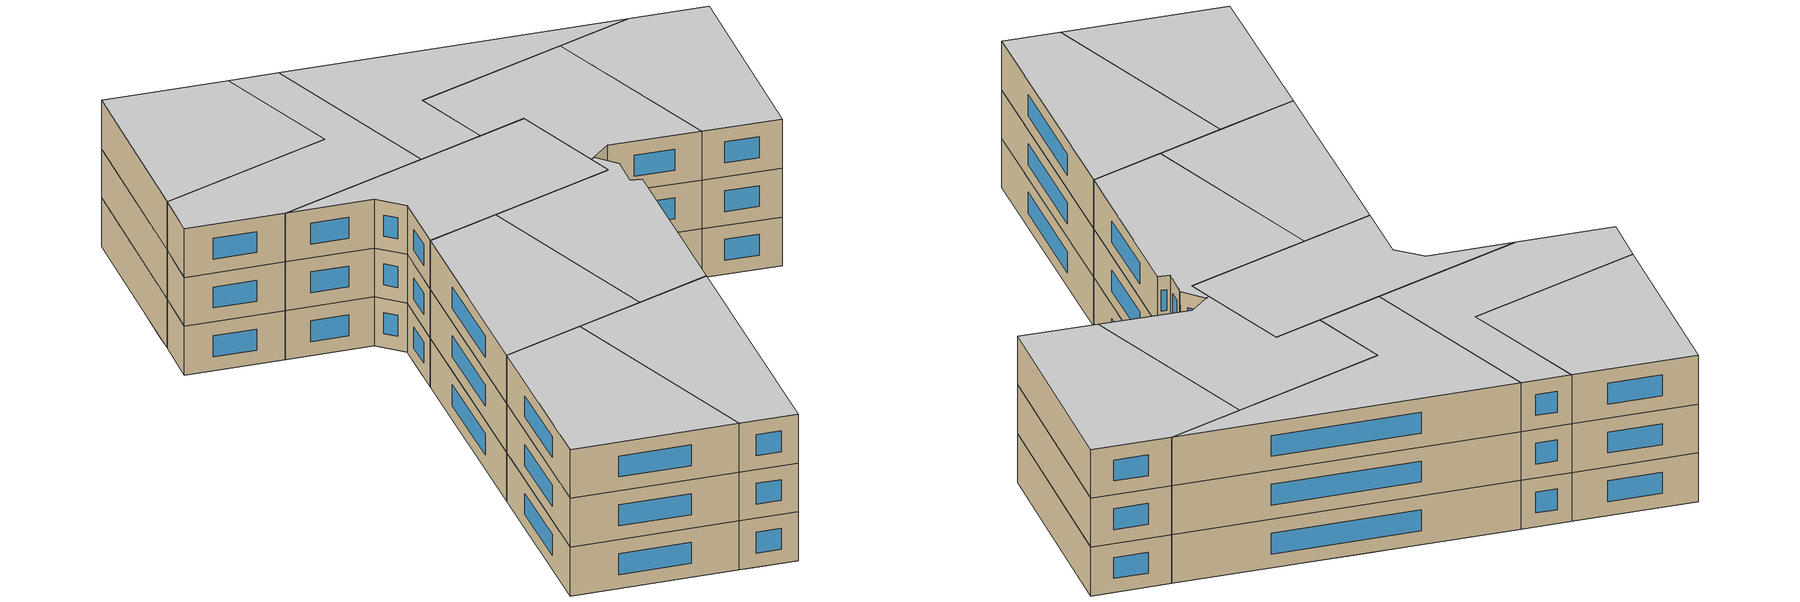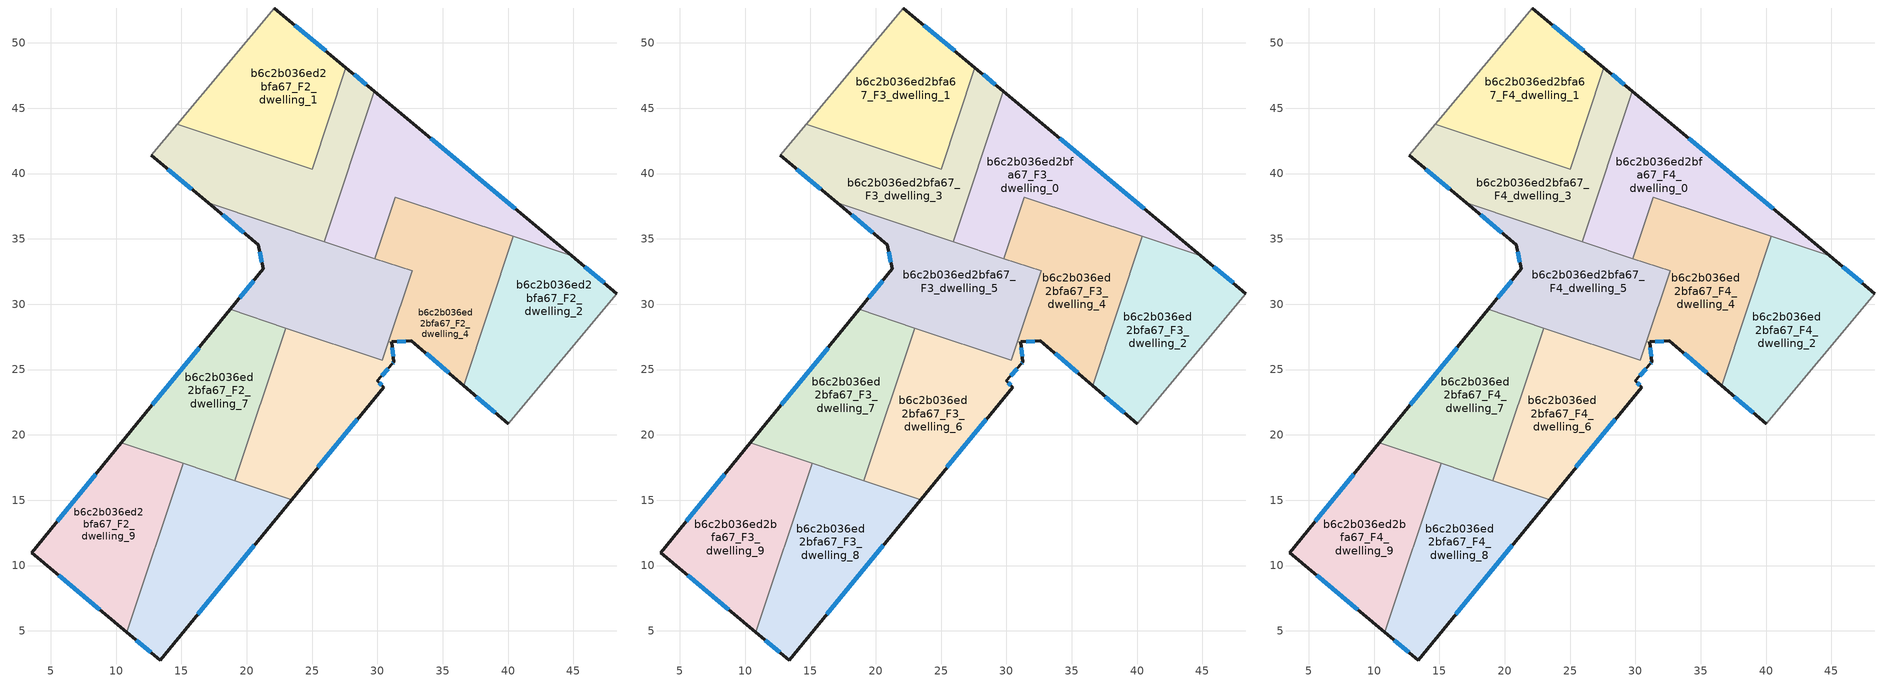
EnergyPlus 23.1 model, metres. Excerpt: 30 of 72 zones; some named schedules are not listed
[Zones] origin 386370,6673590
b6c2b036ed2bfa67_F2_dwelling_0
 floor to b6c2b036ed2bfa67_F1_dwelling_1 (EU_floor_Construction): 33.84,42.9 27.28,35.04 26.3,35.86 29.21,44.59 30.27,45.87 z6
 floor adiabatic (EU_floor_Construction): 36.56,40.63 33.85,37.38 31.38,38.2 29.81,33.49 26.82,34.49 33.84,42.9 z6
 floor to b6c2b036ed2bfa67_F1_dwelling_0 (EU_floor_Construction): 30.27,45.87 29.21,44.59 29.77,46.29 z6
 floor to b6c2b036ed2bfa67_F1_dwelling_2 (EU_floor_Construction): 27.28,35.04 26.82,34.49 25.94,34.79 26.3,35.86 z6
 floor to b6c2b036ed2bfa67_F1_dwelling_6 (EU_floor_Construction): 39.29,38.35 37.47,36.17 33.85,37.38 36.56,40.63 z6
 floor to b6c2b036ed2bfa67_F1_dwelling_8 (EU_floor_Construction): 44.86,33.71 37.47,36.17 39.29,38.35 z6
 wall outside (EU_wall_Construction): 44.86,33.71 29.77,46.29 z6:9
 wall to b6c2b036ed2bfa67_F2_dwelling_4 (EU_wall_Construction): 29.81,33.49 31.38,38.2 40.41,35.19 z6:9
 wall to b6c2b036ed2bfa67_F2_dwelling_3 (EU_wall_Construction): 29.77,46.29 25.94,34.79 z6:9
 wall to b6c2b036ed2bfa67_F2_dwelling_5 (EU_wall_Construction): 25.94,34.79 29.81,33.49 z6:9
 wall to b6c2b036ed2bfa67_F2_dwelling_2 (EU_wall_Construction): 40.41,35.19 44.86,33.71 z6:9
 window (EU_Window_Construction): 40.55,37.3 34.08,42.7 z6.86:8.14
b6c2b036ed2bfa67_F2_dwelling_1
 floor to b6c2b036ed2bfa67_F1_dwelling_0 (EU_floor_Construction): 27.59,48.11 25.1,40.61 17.42,47.02 22.13,52.67 z6
 floor to b6c2b036ed2bfa67_F1_dwelling_1 (EU_floor_Construction): 25.1,40.61 25,40.33 18.25,42.58 15.57,44.81 17.42,47.02 z6
 floor to b6c2b036ed2bfa67_F1_dwelling_2 (EU_floor_Construction): 18.25,42.58 14.7,43.76 15.57,44.81 z6
 wall outside (EU_wall_Construction): 27.59,48.11 22.13,52.67 z6:9
 wall to b6c2b036ed2bfa67_F2_dwelling_3 (EU_wall_Construction): 14.7,43.76 25,40.33 27.59,48.11 z6:9
 wall adiabatic (EU_wall_Construction): 22.13,52.67 14.7,43.76 z6:9
 window (EU_Window_Construction): 26.03,49.41 23.69,51.36 z6.86:8.14
b6c2b036ed2bfa67_F2_dwelling_2
 floor to b6c2b036ed2bfa67_F1_dwelling_8 (EU_floor_Construction): 44.86,33.71 48.34,30.81 44.09,25.72 38.74,30.19 40.41,35.19 z6
 floor to b6c2b036ed2bfa67_F1_dwelling_10 (EU_floor_Construction): 44.09,25.72 40.01,20.84 36.6,23.77 38.74,30.19 z6
 wall outside (EU_wall_Construction): 36.6,23.77 40.01,20.84 / 48.34,30.81 44.86,33.71 z6:9
 wall to b6c2b036ed2bfa67_F2_dwelling_4 (EU_wall_Construction): 40.41,35.19 36.6,23.77 z6:9
 wall adiabatic (EU_wall_Construction): 40.01,20.84 48.34,30.81 z6:9
 window (EU_Window_Construction): 37.58,22.93 39.04,21.68 / 47.35,31.63 45.85,32.88 z6.86:8.14
b6c2b036ed2bfa67_F2_dwelling_3
 floor to b6c2b036ed2bfa67_F1_dwelling_2 (EU_floor_Construction): 26.3,35.86 25.94,34.79 17.06,37.75 12.71,41.38 14.7,43.76 18.25,42.58 z6
 floor to b6c2b036ed2bfa67_F1_dwelling_0 (EU_floor_Construction): 29.77,46.29 29.21,44.59 25.56,40.23 25.1,40.61 27.59,48.11 z6
 floor to b6c2b036ed2bfa67_F1_dwelling_1 (EU_floor_Construction): 29.21,44.59 26.3,35.86 18.25,42.58 25,40.33 25.1,40.61 25.56,40.23 z6
 wall outside (EU_wall_Construction): 29.77,46.29 27.59,48.11 / 12.71,41.38 17.05,37.75 z6:9
 wall adiabatic (EU_wall_Construction): 14.7,43.76 12.71,41.38 z6:9
 wall to b6c2b036ed2bfa67_F2_dwelling_5 (EU_wall_Construction): 17.05,37.75 25.94,34.79 z6:9
 window (EU_Window_Construction): 29.15,46.81 28.22,47.59 / 13.95,40.34 15.81,38.79 z6.86:8.14
b6c2b036ed2bfa67_F2_dwelling_4
 floor to b6c2b036ed2bfa67_F1_dwelling_10 (EU_floor_Construction): 38.74,30.19 36.6,23.77 32.61,27.21 31.09,27.11 31.02,27.1 30.83,27.09 31.46,28.96 35.05,33.27 z6
 floor to b6c2b036ed2bfa67_F1_dwelling_6 (EU_floor_Construction): 37.47,36.17 31.46,28.96 32.65,32.55 30.44,33.29 33.85,37.38 z6
 floor to b6c2b036ed2bfa67_F1_dwelling_8 (EU_floor_Construction): 40.41,35.19 38.74,30.19 35.05,33.27 37.47,36.17 z6
 floor adiabatic (EU_floor_Construction): 33.85,37.38 30.44,33.29 29.81,33.49 31.38,38.2 z6
 wall outside (EU_wall_Construction): 31.1,27.11 32.61,27.21 36.6,23.77 z6:9
 wall to b6c2b036ed2bfa67_F2_dwelling_6 (EU_wall_Construction): 30.83,27.09 31.09,27.11 z6:9
 wall to b6c2b036ed2bfa67_F2_dwelling_5 (EU_wall_Construction): 29.81,33.49 32.65,32.55 30.83,27.09 z6:9
 window (EU_Window_Construction): 33.75,26.23 35.46,24.75 / 31.53,27.14 32.18,27.18 z6.86:8.14
b6c2b036ed2bfa67_F2_dwelling_5
 floor to b6c2b036ed2bfa67_F1_dwelling_4 (EU_floor_Construction): 30.44,33.28 25.48,27.35 21.86,28.55 26.82,34.49 z6
 floor to b6c2b036ed2bfa67_F1_dwelling_2 (EU_floor_Construction): 26.82,34.49 22.58,29.41 20.2,31.4 21.26,32.69 20.89,34.54 20.85,34.58 17.06,37.75 z6
 floor to b6c2b036ed2bfa67_F1_dwelling_3 (EU_floor_Construction): 22.58,29.41 21.86,28.55 18.73,29.6 20.2,31.4 z6
 floor to b6c2b036ed2bfa67_F1_dwelling_6 (EU_floor_Construction): 32.65,32.55 31.45,28.96 29.84,27.02 30.83,27.09 30.37,25.72 25.48,27.35 30.44,33.28 z6
 floor to b6c2b036ed2bfa67_F1_dwelling_10 (EU_floor_Construction): 31.45,28.96 30.83,27.09 29.84,27.02 z6
 wall outside (EU_wall_Construction): 17.05,37.75 20.89,34.54 21.26,32.69 18.73,29.6 z6:9
 wall to b6c2b036ed2bfa67_F2_dwelling_6 (EU_wall_Construction): 22.99,28.18 30.37,25.72 30.83,27.09 z6:9
 wall to b6c2b036ed2bfa67_F2_dwelling_7 (EU_wall_Construction): 18.73,29.6 22.99,28.18 z6:9
 window (EU_Window_Construction): 20.99,34.02 21.15,33.22 / 18.15,36.83 19.79,35.46 / 20.53,31.81 19.45,30.48 z6.86:8.14
b6c2b036ed2bfa67_F2_dwelling_6
 floor to b6c2b036ed2bfa67_F1_dwelling_6 (EU_floor_Construction): 31.09,27.1 31.25,25.56 30.01,24.13 30.49,23.65 29.13,21.99 24.34,25.98 25.48,27.35 30.37,25.72 30.83,27.09 z6
 floor to b6c2b036ed2bfa67_F1_dwelling_3 (EU_floor_Construction): 22.49,23.76 20.87,21.82 21.73,24.4 z6
 floor to b6c2b036ed2bfa67_F1_dwelling_7 (EU_floor_Construction): 22.49,23.76 21.73,24.4 25.22,21.49 20.63,15.99 19.1,16.5 20.87,21.82 z6
 floor to b6c2b036ed2bfa67_F1_dwelling_9 (EU_floor_Construction): 29.13,21.99 23.44,15.05 20.63,15.99 25.22,21.49 22.49,23.76 24.34,25.98 z6
 floor adiabatic (EU_floor_Construction): 25.48,27.35 22.49,23.76 25.22,21.49 21.73,24.4 22.99,28.18 z6
 wall outside (EU_wall_Construction): 23.44,15.05 30.49,23.65 30.01,24.13 31.15,25.45 31.25,25.56 31.09,27.11 z6:9
 wall to b6c2b036ed2bfa67_F2_dwelling_7 (EU_wall_Construction): 22.99,28.18 19.1,16.5 z6:9
 wall to b6c2b036ed2bfa67_F2_dwelling_8 (EU_wall_Construction): 19.1,16.5 23.44,15.05 z6:9
 window (EU_Window_Construction): 31.2,26 31.14,26.67 / 31.18,25.49 31.22,25.53 / 30.34,24.51 30.83,25.08 / 30.35,23.78 30.15,23.99 / 25.46,17.51 28.47,21.19 z6.86:8.14
b6c2b036ed2bfa67_F2_dwelling_7
 floor to b6c2b036ed2bfa67_F1_dwelling_3 (EU_floor_Construction): 21.86,28.55 19.77,26.04 21.73,24.4 20.87,21.82 17.01,17.2 13.67,18.31 11.2,20.37 18.73,29.6 z6
 floor to b6c2b036ed2bfa67_F1_dwelling_5 (EU_floor_Construction): 13.67,18.31 10.4,19.4 11.2,20.37 z6
 floor to b6c2b036ed2bfa67_F1_dwelling_7 (EU_floor_Construction): 20.87,21.82 19.1,16.5 17.01,17.2 z6
 floor to b6c2b036ed2bfa67_F1_dwelling_4 (EU_floor_Construction): 22.99,28.18 21.73,24.4 19.77,26.04 21.86,28.55 z6
 wall outside (EU_wall_Construction): 18.73,29.6 10.4,19.4 z6:9
 wall to b6c2b036ed2bfa67_F2_dwelling_9 (EU_wall_Construction): 10.4,19.4 15.15,17.82 z6:9
 wall to b6c2b036ed2bfa67_F2_dwelling_8 (EU_wall_Construction): 15.15,17.82 19.1,16.5 z6:9
 window (EU_Window_Construction): 16.35,26.68 12.78,22.31 z6.86:8.14
b6c2b036ed2bfa67_F2_dwelling_8
 floor to b6c2b036ed2bfa67_F1_dwelling_7 (EU_floor_Construction): 20.63,15.99 11.15,4.62 10.84,4.88 13.56,13.06 17.01,17.2 z6
 floor to b6c2b036ed2bfa67_F1_dwelling_9 (EU_floor_Construction): 23.44,15.05 13.37,2.77 11.15,4.62 20.63,15.99 z6
 floor to b6c2b036ed2bfa67_F1_dwelling_3 (EU_floor_Construction): 17.01,17.2 16.19,16.21 14.96,17.24 15.15,17.82 z6
 floor to b6c2b036ed2bfa67_F1_dwelling_5 (EU_floor_Construction): 16.19,16.21 13.56,13.06 14.96,17.24 z6
 wall outside (EU_wall_Construction): 10.84,4.88 13.37,2.77 23.44,15.05 z6:9
 wall to b6c2b036ed2bfa67_F2_dwelling_9 (EU_wall_Construction): 15.15,17.82 10.84,4.88 z6:9
 window (EU_Window_Construction): 11.56,4.28 12.65,3.37 / 16.25,6.28 20.56,11.54 z6.86:8.14
b6c2b036ed2bfa67_F2_dwelling_9
 floor to b6c2b036ed2bfa67_F1_dwelling_5 (EU_floor_Construction): 13.67,18.31 14.96,17.24 13.56,13.06 8.42,6.9 3.53,10.98 10.4,19.4 z6
 floor to b6c2b036ed2bfa67_F1_dwelling_7 (EU_floor_Construction): 13.56,13.06 10.84,4.88 8.42,6.9 z6
 floor to b6c2b036ed2bfa67_F1_dwelling_3 (EU_floor_Construction): 15.15,17.82 14.96,17.24 13.67,18.31 z6
 wall outside (EU_wall_Construction): 10.4,19.4 3.53,10.98 10.84,4.88 z6:9
 window (EU_Window_Construction): 5.62,9.24 8.75,6.63 / 8.44,16.99 5.49,13.39 z6.86:8.14
b6c2b036ed2bfa67_F3_dwelling_0
 floor to b6c2b036ed2bfa67_F2_dwelling_0 (EU_floor_Construction): 44.86,33.71 31.38,38.2 29.81,33.49 25.94,34.79 29.77,46.29 z9
 wall outside (EU_wall_Construction): 44.86,33.71 29.77,46.29 z9:12
 wall to b6c2b036ed2bfa67_F3_dwelling_4 (EU_wall_Construction): 29.81,33.49 31.38,38.2 40.41,35.19 z9:12
 wall to b6c2b036ed2bfa67_F3_dwelling_3 (EU_wall_Construction): 29.77,46.29 25.94,34.79 z9:12
 wall to b6c2b036ed2bfa67_F3_dwelling_5 (EU_wall_Construction): 25.94,34.79 29.81,33.49 z9:12
 wall to b6c2b036ed2bfa67_F3_dwelling_2 (EU_wall_Construction): 40.41,35.19 44.86,33.71 z9:12
 window (EU_Window_Construction): 40.55,37.3 34.08,42.7 z9.86:11.14
b6c2b036ed2bfa67_F3_dwelling_1
 floor to b6c2b036ed2bfa67_F2_dwelling_1 (EU_floor_Construction): 27.59,48.11 25,40.33 14.7,43.76 22.13,52.67 z9
 wall outside (EU_wall_Construction): 27.59,48.11 22.13,52.67 z9:12
 wall to b6c2b036ed2bfa67_F3_dwelling_3 (EU_wall_Construction): 14.7,43.76 25,40.33 27.59,48.11 z9:12
 wall adiabatic (EU_wall_Construction): 22.13,52.67 14.7,43.76 z9:12
 window (EU_Window_Construction): 26.03,49.41 23.69,51.36 z9.86:11.14
b6c2b036ed2bfa67_F3_dwelling_2
 floor to b6c2b036ed2bfa67_F2_dwelling_2 (EU_floor_Construction): 44.86,33.71 48.34,30.81 40.01,20.84 36.6,23.77 40.41,35.19 z9
 wall outside (EU_wall_Construction): 36.6,23.77 40.01,20.84 / 48.34,30.81 44.86,33.71 z9:12
 wall to b6c2b036ed2bfa67_F3_dwelling_4 (EU_wall_Construction): 40.41,35.19 36.6,23.77 z9:12
 wall adiabatic (EU_wall_Construction): 40.01,20.84 48.34,30.81 z9:12
 window (EU_Window_Construction): 37.58,22.93 39.04,21.68 / 47.35,31.63 45.85,32.88 z9.86:11.14
b6c2b036ed2bfa67_F3_dwelling_3
 floor to b6c2b036ed2bfa67_F2_dwelling_3 (EU_floor_Construction): 29.77,46.29 25.94,34.79 17.05,37.75 12.71,41.38 14.7,43.76 25,40.33 27.59,48.11 z9
 wall outside (EU_wall_Construction): 29.77,46.29 27.59,48.11 / 12.71,41.38 17.05,37.75 z9:12
 wall adiabatic (EU_wall_Construction): 14.7,43.76 12.71,41.38 z9:12
 wall to b6c2b036ed2bfa67_F3_dwelling_5 (EU_wall_Construction): 17.05,37.75 25.94,34.79 z9:12
 window (EU_Window_Construction): 29.15,46.81 28.22,47.59 / 13.95,40.34 15.81,38.79 z9.86:11.14
b6c2b036ed2bfa67_F3_dwelling_4
 floor to b6c2b036ed2bfa67_F2_dwelling_4 (EU_floor_Construction): 40.41,35.19 36.6,23.77 32.61,27.21 31.1,27.11 30.83,27.09 32.65,32.55 29.81,33.49 31.38,38.2 z9
 wall outside (EU_wall_Construction): 31.1,27.11 32.61,27.21 36.6,23.77 z9:12
 wall to b6c2b036ed2bfa67_F3_dwelling_6 (EU_wall_Construction): 30.83,27.09 31.09,27.11 z9:12
 wall to b6c2b036ed2bfa67_F3_dwelling_5 (EU_wall_Construction): 29.81,33.49 32.65,32.55 30.83,27.09 z9:12
 window (EU_Window_Construction): 33.75,26.23 35.46,24.75 / 31.53,27.14 32.18,27.18 z9.86:11.14
b6c2b036ed2bfa67_F3_dwelling_5
 floor to b6c2b036ed2bfa67_F2_dwelling_5 (EU_floor_Construction): 32.65,32.55 30.37,25.72 18.73,29.6 21.26,32.69 20.89,34.54 17.05,37.75 z9
 wall outside (EU_wall_Construction): 17.05,37.75 20.89,34.54 21.26,32.69 18.73,29.6 z9:12
 wall to b6c2b036ed2bfa67_F3_dwelling_6 (EU_wall_Construction): 22.99,28.18 30.37,25.72 30.83,27.09 z9:12
 wall to b6c2b036ed2bfa67_F3_dwelling_7 (EU_wall_Construction): 18.73,29.6 22.99,28.18 z9:12
 window (EU_Window_Construction): 20.99,34.02 21.15,33.22 / 18.15,36.83 19.79,35.46 / 20.53,31.81 19.45,30.48 z9.86:11.14
b6c2b036ed2bfa67_F3_dwelling_6
 floor to b6c2b036ed2bfa67_F2_dwelling_6 (EU_floor_Construction): 31.1,27.11 31.25,25.56 31.15,25.45 30.01,24.13 30.49,23.65 23.44,15.05 19.1,16.5 22.99,28.18 30.37,25.72 30.83,27.09 z9
 wall outside (EU_wall_Construction): 23.44,15.05 30.49,23.65 30.01,24.13 31.15,25.45 31.25,25.56 31.09,27.11 z9:12
 wall to b6c2b036ed2bfa67_F3_dwelling_7 (EU_wall_Construction): 22.99,28.18 19.1,16.5 z9:12
 wall to b6c2b036ed2bfa67_F3_dwelling_8 (EU_wall_Construction): 19.1,16.5 23.44,15.05 z9:12
 window (EU_Window_Construction): 31.2,26 31.14,26.67 / 31.18,25.49 31.22,25.53 / 30.34,24.51 30.83,25.08 / 30.35,23.78 30.15,23.99 / 25.46,17.51 28.47,21.19 z9.86:11.14
b6c2b036ed2bfa67_F3_dwelling_7
 floor to b6c2b036ed2bfa67_F2_dwelling_7 (EU_floor_Construction): 22.99,28.18 19.1,16.5 10.4,19.4 18.73,29.6 z9
 wall outside (EU_wall_Construction): 18.73,29.6 10.4,19.4 z9:12
 wall to b6c2b036ed2bfa67_F3_dwelling_9 (EU_wall_Construction): 10.4,19.4 15.15,17.82 z9:12
 wall to b6c2b036ed2bfa67_F3_dwelling_8 (EU_wall_Construction): 15.15,17.82 19.1,16.5 z9:12
 window (EU_Window_Construction): 16.35,26.68 12.78,22.31 z9.86:11.14
b6c2b036ed2bfa67_F3_dwelling_8
 floor to b6c2b036ed2bfa67_F2_dwelling_8 (EU_floor_Construction): 23.44,15.05 13.37,2.77 10.84,4.88 15.15,17.82 z9
 wall outside (EU_wall_Construction): 10.84,4.88 13.37,2.77 23.44,15.05 z9:12
 wall to b6c2b036ed2bfa67_F3_dwelling_9 (EU_wall_Construction): 15.15,17.82 10.84,4.88 z9:12
 window (EU_Window_Construction): 11.56,4.28 12.65,3.37 / 16.25,6.28 20.56,11.54 z9.86:11.14
b6c2b036ed2bfa67_F3_dwelling_9
 floor to b6c2b036ed2bfa67_F2_dwelling_9 (EU_floor_Construction): 15.15,17.82 10.84,4.88 3.53,10.98 10.4,19.4 z9
 wall outside (EU_wall_Construction): 10.4,19.4 3.53,10.98 10.84,4.88 z9:12
 window (EU_Window_Construction): 5.62,9.24 8.75,6.63 / 8.44,16.99 5.49,13.39 z9.86:11.14
b6c2b036ed2bfa67_F4_dwelling_0
 floor to b6c2b036ed2bfa67_F3_dwelling_0 (EU_floor_Construction): 44.86,33.71 31.38,38.2 29.81,33.49 25.94,34.79 29.77,46.29 z12
 wall outside (EU_wall_Construction): 44.86,33.71 29.77,46.29 z12:15
 wall to b6c2b036ed2bfa67_F4_dwelling_4 (EU_wall_Construction): 29.81,33.49 31.38,38.2 40.41,35.19 z12:15
 wall to b6c2b036ed2bfa67_F4_dwelling_3 (EU_wall_Construction): 29.77,46.29 25.94,34.79 z12:15
 wall to b6c2b036ed2bfa67_F4_dwelling_5 (EU_wall_Construction): 25.94,34.79 29.81,33.49 z12:15
 wall to b6c2b036ed2bfa67_F4_dwelling_2 (EU_wall_Construction): 40.41,35.19 44.86,33.71 z12:15
 window (EU_Window_Construction): 40.55,37.3 34.08,42.7 z12.86:14.14
 ceiling to b6c2b036ed2bfa67_F5_dwelling_0 (EU_floor_Construction): 44.86,33.71 29.77,46.29 25.94,34.79 29.81,33.49 31.38,38.2 z15
b6c2b036ed2bfa67_F4_dwelling_1
 floor to b6c2b036ed2bfa67_F3_dwelling_1 (EU_floor_Construction): 27.59,48.11 25,40.33 14.7,43.76 22.13,52.67 z12
 wall outside (EU_wall_Construction): 27.59,48.11 22.13,52.67 z12:15
 wall to b6c2b036ed2bfa67_F4_dwelling_3 (EU_wall_Construction): 14.7,43.76 25,40.33 27.59,48.11 z12:15
 wall adiabatic (EU_wall_Construction): 22.13,52.67 14.7,43.76 z12:15
 window (EU_Window_Construction): 26.03,49.41 23.69,51.36 z12.86:14.14
 ceiling to b6c2b036ed2bfa67_F5_dwelling_1 (EU_floor_Construction): 25,40.33 27.59,48.11 22.13,52.67 14.7,43.76 z15
b6c2b036ed2bfa67_F4_dwelling_2
 floor to b6c2b036ed2bfa67_F3_dwelling_2 (EU_floor_Construction): 44.86,33.71 48.34,30.81 40.01,20.84 36.6,23.77 40.41,35.19 z12
 wall outside (EU_wall_Construction): 36.6,23.77 40.01,20.84 / 48.34,30.81 44.86,33.71 z12:15
 wall to b6c2b036ed2bfa67_F4_dwelling_4 (EU_wall_Construction): 40.41,35.19 36.6,23.77 z12:15
 wall adiabatic (EU_wall_Construction): 40.01,20.84 48.34,30.81 z12:15
 window (EU_Window_Construction): 37.58,22.93 39.04,21.68 / 47.35,31.63 45.85,32.88 z12.86:14.14
 ceiling to b6c2b036ed2bfa67_F5_dwelling_2 (EU_floor_Construction): 40.01,20.84 48.34,30.81 44.86,33.71 40.41,35.19 36.6,23.77 z15
b6c2b036ed2bfa67_F4_dwelling_3
 floor to b6c2b036ed2bfa67_F3_dwelling_3 (EU_floor_Construction): 29.77,46.29 25.94,34.79 17.05,37.75 12.71,41.38 14.7,43.76 25,40.33 27.59,48.11 z12
 wall outside (EU_wall_Construction): 29.77,46.29 27.59,48.11 / 12.71,41.38 17.05,37.75 z12:15
 wall adiabatic (EU_wall_Construction): 14.7,43.76 12.71,41.38 z12:15
 wall to b6c2b036ed2bfa67_F4_dwelling_5 (EU_wall_Construction): 17.05,37.75 25.94,34.79 z12:15
 window (EU_Window_Construction): 29.15,46.81 28.22,47.59 / 13.95,40.34 15.81,38.79 z12.86:14.14
 ceiling to b6c2b036ed2bfa67_F5_dwelling_3 (EU_floor_Construction): 25.94,34.79 29.77,46.29 27.59,48.11 25,40.33 14.7,43.76 12.71,41.38 17.05,37.75 z15
b6c2b036ed2bfa67_F4_dwelling_4
 floor to b6c2b036ed2bfa67_F3_dwelling_4 (EU_floor_Construction): 40.41,35.19 36.6,23.77 32.61,27.21 31.1,27.11 30.83,27.09 32.65,32.55 29.81,33.49 31.38,38.2 z12
 wall outside (EU_wall_Construction): 31.1,27.11 32.61,27.21 36.6,23.77 z12:15
 wall to b6c2b036ed2bfa67_F4_dwelling_6 (EU_wall_Construction): 30.83,27.09 31.09,27.11 z12:15
 wall to b6c2b036ed2bfa67_F4_dwelling_5 (EU_wall_Construction): 29.81,33.49 32.65,32.55 30.83,27.09 z12:15
 window (EU_Window_Construction): 33.75,26.23 35.46,24.75 / 31.53,27.14 32.18,27.18 z12.86:14.14
 ceiling to b6c2b036ed2bfa67_F5_dwelling_4 (EU_floor_Construction): 36.6,23.77 40.41,35.19 31.38,38.2 29.81,33.49 32.65,32.55 30.83,27.09 31.1,27.11 32.61,27.21 z15
b6c2b036ed2bfa67_F4_dwelling_5
 floor to b6c2b036ed2bfa67_F3_dwelling_5 (EU_floor_Construction): 32.65,32.55 30.37,25.72 18.73,29.6 21.26,32.69 20.89,34.54 17.05,37.75 z12
 wall outside (EU_wall_Construction): 17.05,37.75 20.89,34.54 21.26,32.69 18.73,29.6 z12:15
 wall to b6c2b036ed2bfa67_F4_dwelling_6 (EU_wall_Construction): 22.99,28.18 30.37,25.72 30.83,27.09 z12:15
 wall to b6c2b036ed2bfa67_F4_dwelling_7 (EU_wall_Construction): 18.73,29.6 22.99,28.18 z12:15
 window (EU_Window_Construction): 20.99,34.02 21.15,33.22 / 18.15,36.83 19.79,35.46 / 20.53,31.81 19.45,30.48 z12.86:14.14
 ceiling to b6c2b036ed2bfa67_F5_dwelling_5 (EU_floor_Construction): 30.37,25.72 32.65,32.55 17.05,37.75 20.89,34.54 21.26,32.69 18.73,29.6 z15
b6c2b036ed2bfa67_F4_dwelling_6
 floor to b6c2b036ed2bfa67_F3_dwelling_6 (EU_floor_Construction): 31.1,27.11 31.25,25.56 31.15,25.45 30.01,24.13 30.49,23.65 23.44,15.05 19.1,16.5 22.99,28.18 30.37,25.72 30.83,27.09 z12
 wall outside (EU_wall_Construction): 23.44,15.05 30.49,23.65 30.01,24.13 31.15,25.45 31.25,25.56 31.09,27.11 z12:15
 wall to b6c2b036ed2bfa67_F4_dwelling_7 (EU_wall_Construction): 22.99,28.18 19.1,16.5 z12:15
 wall to b6c2b036ed2bfa67_F4_dwelling_8 (EU_wall_Construction): 19.1,16.5 23.44,15.05 z12:15
 window (EU_Window_Construction): 31.2,26 31.14,26.67 / 31.18,25.49 31.22,25.53 / 30.34,24.51 30.83,25.08 / 30.35,23.78 30.15,23.99 / 25.46,17.51 28.47,21.19 z12.86:14.14
 ceiling to b6c2b036ed2bfa67_F5_dwelling_6 (EU_floor_Construction): 23.44,15.05 30.49,23.65 30.01,24.13 31.15,25.45 31.25,25.56 31.1,27.11 30.83,27.09 30.37,25.72 22.99,28.18 19.1,16.5 z15
b6c2b036ed2bfa67_F4_dwelling_7
 floor to b6c2b036ed2bfa67_F3_dwelling_7 (EU_floor_Construction): 22.99,28.18 19.1,16.5 10.4,19.4 18.73,29.6 z12
 wall outside (EU_wall_Construction): 18.73,29.6 10.4,19.4 z12:15
 wall to b6c2b036ed2bfa67_F4_dwelling_9 (EU_wall_Construction): 10.4,19.4 15.15,17.82 z12:15
 wall to b6c2b036ed2bfa67_F4_dwelling_8 (EU_wall_Construction): 15.15,17.82 19.1,16.5 z12:15
 window (EU_Window_Construction): 16.35,26.68 12.78,22.31 z12.86:14.14
 ceiling to b6c2b036ed2bfa67_F5_dwelling_7 (EU_floor_Construction): 19.1,16.5 22.99,28.18 18.73,29.6 10.4,19.4 z15
b6c2b036ed2bfa67_F4_dwelling_8
 floor to b6c2b036ed2bfa67_F3_dwelling_8 (EU_floor_Construction): 23.44,15.05 13.37,2.77 10.84,4.88 15.15,17.82 z12
 wall outside (EU_wall_Construction): 10.84,4.88 13.37,2.77 23.44,15.05 z12:15
 wall to b6c2b036ed2bfa67_F4_dwelling_9 (EU_wall_Construction): 15.15,17.82 10.84,4.88 z12:15
 window (EU_Window_Construction): 11.56,4.28 12.65,3.37 / 16.25,6.28 20.56,11.54 z12.86:14.14
 ceiling to b6c2b036ed2bfa67_F5_dwelling_8 (EU_floor_Construction): 13.37,2.77 23.44,15.05 15.15,17.82 10.84,4.88 z15
b6c2b036ed2bfa67_F4_dwelling_9
 floor to b6c2b036ed2bfa67_F3_dwelling_9 (EU_floor_Construction): 15.15,17.82 10.84,4.88 3.53,10.98 10.4,19.4 z12
 wall outside (EU_wall_Construction): 10.4,19.4 3.53,10.98 10.84,4.88 z12:15
 window (EU_Window_Construction): 5.62,9.24 8.75,6.63 / 8.44,16.99 5.49,13.39 z12.86:14.14
 ceiling to b6c2b036ed2bfa67_F5_dwelling_9 (EU_floor_Construction): 10.84,4.88 15.15,17.82 10.4,19.4 3.53,10.98 z15
[Building]
EU S2 Campaign: North Axis=0; Terrain=City; Solar Distribution=FullExterior
[Site:Location]
Helsinki-Vantaa.AP: Latitude=60.317; Longitude=24.963; Time Zone=2; Elevation=54.6
[SizingPeriod:WeatherFileDays]
AnnualSizingPeriod: Begin Month=1; Begin Day of Month=1; End Month=12; End Day of Month=31; Day of Week for Start Day=Monday; Use Weather File Daylight Saving Period=No; Use Weather File Rain and Snow Indicators=No
[MATERIAL]
EU_InternalMass_Material: Roughness=MediumRough; Thickness=0.1; Conductivity=1; Density=1800; Specific Heat=900; Thermal Absorptance=0.9; Solar Absorptance=0.7; Visible Absorptance=0.7
[MATERIAL:NOMASS] Roughness=MediumRough; Thermal Absorptance=0.9; Solar Absorptance=0.7; Visible Absorptance=0.7
Name | Thermal Resistance
EU_wall_NoMass | 1.10183
EU_floor_NoMass | 1.70606
[WINDOWMATERIAL:SIMPLEGLAZINGSYSTEM]
EU_Window_SimpleGlazing: UFactor=3.11035; Solar Heat Gain Coefficient=0.8; Visible Transmittance=0.8
[CONSTRUCTION]
EU_wall_Construction: EU_wall_NoMass
EU_floor_Construction: EU_floor_NoMass
EU_Window_Construction: EU_Window_SimpleGlazing
EU_InternalMass_Construction: EU_InternalMass_Material
[ZONE] Type=1; Multiplier=1; Ceiling Height=autocalculate; Floor Area=autocalculate; Part of Total Floor Area=Yes
Name | Volume
b6c2b036ed2bfa67_F2_dwelling_0; b6c2b036ed2bfa67_F3_dwelling_0; b6c2b036ed2bfa67_F4_dwelling_0 | 257.45
b6c2b036ed2bfa67_F2_dwelling_1; b6c2b036ed2bfa67_F3_dwelling_1; b6c2b036ed2bfa67_F4_dwelling_1; b6c2b036ed2bfa67_F2_dwelling_9; b6c2b036ed2bfa67_F3_dwelling_9; b6c2b036ed2bfa67_F4_dwelling_9 | 257.443
b6c2b036ed2bfa67_F2_dwelling_2; b6c2b036ed2bfa67_F3_dwelling_2; b6c2b036ed2bfa67_F4_dwelling_2 | 260.049
b6c2b036ed2bfa67_F2_dwelling_3; b6c2b036ed2bfa67_F3_dwelling_3; b6c2b036ed2bfa67_F4_dwelling_3 | 257.451
b6c2b036ed2bfa67_F2_dwelling_4; b6c2b036ed2bfa67_F3_dwelling_4; b6c2b036ed2bfa67_F4_dwelling_4 | 257.403
b6c2b036ed2bfa67_F2_dwelling_5; b6c2b036ed2bfa67_F3_dwelling_5; b6c2b036ed2bfa67_F4_dwelling_5 | 262.64
b6c2b036ed2bfa67_F2_dwelling_6; b6c2b036ed2bfa67_F3_dwelling_6; b6c2b036ed2bfa67_F4_dwelling_6 | 254.85
b6c2b036ed2bfa67_F2_dwelling_7; b6c2b036ed2bfa67_F3_dwelling_7; b6c2b036ed2bfa67_F4_dwelling_7 | 252.155
b6c2b036ed2bfa67_F2_dwelling_8; b6c2b036ed2bfa67_F3_dwelling_8; b6c2b036ed2bfa67_F4_dwelling_8 | 257.437
[INTERNALMASS] Construction=EU_InternalMass_Construction
Name | Zone or ZoneList | Surface Area
b6c2b036ed2bfa67_F2_dwelling_0_EU_InternalMass | b6c2b036ed2bfa67_F2_dwelling_0 | 85.8184
b6c2b036ed2bfa67_F2_dwelling_1_EU_InternalMass | b6c2b036ed2bfa67_F2_dwelling_1 | 85.8175
b6c2b036ed2bfa67_F2_dwelling_2_EU_InternalMass | b6c2b036ed2bfa67_F2_dwelling_2 | 86.6833
b6c2b036ed2bfa67_F2_dwelling_3_EU_InternalMass | b6c2b036ed2bfa67_F2_dwelling_3 | 85.8167
b6c2b036ed2bfa67_F2_dwelling_4_EU_InternalMass | b6c2b036ed2bfa67_F2_dwelling_4 | 85.8005
b6c2b036ed2bfa67_F2_dwelling_5_EU_InternalMass | b6c2b036ed2bfa67_F2_dwelling_5 | 87.5575
b6c2b036ed2bfa67_F2_dwelling_6_EU_InternalMass | b6c2b036ed2bfa67_F2_dwelling_6 | 84.9508
b6c2b036ed2bfa67_F2_dwelling_7_EU_InternalMass | b6c2b036ed2bfa67_F2_dwelling_7 | 84.0559
b6c2b036ed2bfa67_F2_dwelling_8_EU_InternalMass | b6c2b036ed2bfa67_F2_dwelling_8 | 85.8142
b6c2b036ed2bfa67_F2_dwelling_9_EU_InternalMass | b6c2b036ed2bfa67_F2_dwelling_9 | 85.8156
b6c2b036ed2bfa67_F3_dwelling_0_EU_InternalMass | b6c2b036ed2bfa67_F3_dwelling_0 | 85.8184
b6c2b036ed2bfa67_F3_dwelling_1_EU_InternalMass | b6c2b036ed2bfa67_F3_dwelling_1 | 85.8175
b6c2b036ed2bfa67_F3_dwelling_2_EU_InternalMass | b6c2b036ed2bfa67_F3_dwelling_2 | 86.6833
b6c2b036ed2bfa67_F3_dwelling_3_EU_InternalMass | b6c2b036ed2bfa67_F3_dwelling_3 | 85.8167
b6c2b036ed2bfa67_F3_dwelling_4_EU_InternalMass | b6c2b036ed2bfa67_F3_dwelling_4 | 85.8005
b6c2b036ed2bfa67_F3_dwelling_5_EU_InternalMass | b6c2b036ed2bfa67_F3_dwelling_5 | 87.5575
b6c2b036ed2bfa67_F3_dwelling_6_EU_InternalMass | b6c2b036ed2bfa67_F3_dwelling_6 | 84.9508
b6c2b036ed2bfa67_F3_dwelling_7_EU_InternalMass | b6c2b036ed2bfa67_F3_dwelling_7 | 84.0559
b6c2b036ed2bfa67_F3_dwelling_8_EU_InternalMass | b6c2b036ed2bfa67_F3_dwelling_8 | 85.8142
b6c2b036ed2bfa67_F3_dwelling_9_EU_InternalMass | b6c2b036ed2bfa67_F3_dwelling_9 | 85.8156
b6c2b036ed2bfa67_F4_dwelling_0_EU_InternalMass | b6c2b036ed2bfa67_F4_dwelling_0 | 85.8184
b6c2b036ed2bfa67_F4_dwelling_1_EU_InternalMass | b6c2b036ed2bfa67_F4_dwelling_1 | 85.8175
b6c2b036ed2bfa67_F4_dwelling_2_EU_InternalMass | b6c2b036ed2bfa67_F4_dwelling_2 | 86.6833
b6c2b036ed2bfa67_F4_dwelling_3_EU_InternalMass | b6c2b036ed2bfa67_F4_dwelling_3 | 85.8167
b6c2b036ed2bfa67_F4_dwelling_4_EU_InternalMass | b6c2b036ed2bfa67_F4_dwelling_4 | 85.8005
b6c2b036ed2bfa67_F4_dwelling_5_EU_InternalMass | b6c2b036ed2bfa67_F4_dwelling_5 | 87.5575
b6c2b036ed2bfa67_F4_dwelling_6_EU_InternalMass | b6c2b036ed2bfa67_F4_dwelling_6 | 84.9508
b6c2b036ed2bfa67_F4_dwelling_7_EU_InternalMass | b6c2b036ed2bfa67_F4_dwelling_7 | 84.0559
b6c2b036ed2bfa67_F4_dwelling_8_EU_InternalMass | b6c2b036ed2bfa67_F4_dwelling_8 | 85.8142
b6c2b036ed2bfa67_F4_dwelling_9_EU_InternalMass | b6c2b036ed2bfa67_F4_dwelling_9 | 85.8156
[OTHEREQUIPMENT] Fuel Type=Electricity; Design Level Calculation Method=Watts/Area; Power per Zone Floor Area=1; Fraction Latent=0; Fraction Radiant=0; Fraction Lost=0; Carbon Dioxide Generation Rate=0; EndUse Subcategory=EU_Step8_InternalGains
Name | Zone or ZoneList or Space or SpaceList | Schedule
EU_Step8_InternalGain_b6c2b036ed2bfa67_F2_dwelling_0_f000 | b6c2b036ed2bfa67_F2_dwelling_0 | EU_Step8_GainSchedule_b6c2b036ed2bfa67_F2_dwelling_0_f000
EU_Step8_InternalGain_b6c2b036ed2bfa67_F2_dwelling_1_f000 | b6c2b036ed2bfa67_F2_dwelling_1 | EU_Step8_GainSchedule_b6c2b036ed2bfa67_F2_dwelling_1_f000
EU_Step8_InternalGain_b6c2b036ed2bfa67_F2_dwelling_2_f000 | b6c2b036ed2bfa67_F2_dwelling_2 | EU_Step8_GainSchedule_b6c2b036ed2bfa67_F2_dwelling_2_f000
EU_Step8_InternalGain_b6c2b036ed2bfa67_F2_dwelling_3_f000 | b6c2b036ed2bfa67_F2_dwelling_3 | EU_Step8_GainSchedule_b6c2b036ed2bfa67_F2_dwelling_3_f000
EU_Step8_InternalGain_b6c2b036ed2bfa67_F2_dwelling_4_f000 | b6c2b036ed2bfa67_F2_dwelling_4 | EU_Step8_GainSchedule_b6c2b036ed2bfa67_F2_dwelling_4_f000
EU_Step8_InternalGain_b6c2b036ed2bfa67_F2_dwelling_5_f000 | b6c2b036ed2bfa67_F2_dwelling_5 | EU_Step8_GainSchedule_b6c2b036ed2bfa67_F2_dwelling_5_f000
EU_Step8_InternalGain_b6c2b036ed2bfa67_F2_dwelling_6_f000 | b6c2b036ed2bfa67_F2_dwelling_6 | EU_Step8_GainSchedule_b6c2b036ed2bfa67_F2_dwelling_6_f000
EU_Step8_InternalGain_b6c2b036ed2bfa67_F2_dwelling_7_f000 | b6c2b036ed2bfa67_F2_dwelling_7 | EU_Step8_GainSchedule_b6c2b036ed2bfa67_F2_dwelling_7_f000
EU_Step8_InternalGain_b6c2b036ed2bfa67_F2_dwelling_8_f000 | b6c2b036ed2bfa67_F2_dwelling_8 | EU_Step8_GainSchedule_b6c2b036ed2bfa67_F2_dwelling_8_f000
EU_Step8_InternalGain_b6c2b036ed2bfa67_F2_dwelling_9_f000 | b6c2b036ed2bfa67_F2_dwelling_9 | EU_Step8_GainSchedule_b6c2b036ed2bfa67_F2_dwelling_9_f000
EU_Step8_InternalGain_b6c2b036ed2bfa67_F3_dwelling_0_f000 | b6c2b036ed2bfa67_F3_dwelling_0 | EU_Step8_GainSchedule_b6c2b036ed2bfa67_F3_dwelling_0_f000
EU_Step8_InternalGain_b6c2b036ed2bfa67_F3_dwelling_1_f000 | b6c2b036ed2bfa67_F3_dwelling_1 | EU_Step8_GainSchedule_b6c2b036ed2bfa67_F3_dwelling_1_f000
EU_Step8_InternalGain_b6c2b036ed2bfa67_F3_dwelling_2_f000 | b6c2b036ed2bfa67_F3_dwelling_2 | EU_Step8_GainSchedule_b6c2b036ed2bfa67_F3_dwelling_2_f000
EU_Step8_InternalGain_b6c2b036ed2bfa67_F3_dwelling_3_f000 | b6c2b036ed2bfa67_F3_dwelling_3 | EU_Step8_GainSchedule_b6c2b036ed2bfa67_F3_dwelling_3_f000
EU_Step8_InternalGain_b6c2b036ed2bfa67_F3_dwelling_4_f000 | b6c2b036ed2bfa67_F3_dwelling_4 | EU_Step8_GainSchedule_b6c2b036ed2bfa67_F3_dwelling_4_f000
EU_Step8_InternalGain_b6c2b036ed2bfa67_F3_dwelling_5_f000 | b6c2b036ed2bfa67_F3_dwelling_5 | EU_Step8_GainSchedule_b6c2b036ed2bfa67_F3_dwelling_5_f000
EU_Step8_InternalGain_b6c2b036ed2bfa67_F3_dwelling_6_f000 | b6c2b036ed2bfa67_F3_dwelling_6 | EU_Step8_GainSchedule_b6c2b036ed2bfa67_F3_dwelling_6_f000
EU_Step8_InternalGain_b6c2b036ed2bfa67_F3_dwelling_7_f000 | b6c2b036ed2bfa67_F3_dwelling_7 | EU_Step8_GainSchedule_b6c2b036ed2bfa67_F3_dwelling_7_f000
EU_Step8_InternalGain_b6c2b036ed2bfa67_F3_dwelling_8_f000 | b6c2b036ed2bfa67_F3_dwelling_8 | EU_Step8_GainSchedule_b6c2b036ed2bfa67_F3_dwelling_8_f000
EU_Step8_InternalGain_b6c2b036ed2bfa67_F3_dwelling_9_f000 | b6c2b036ed2bfa67_F3_dwelling_9 | EU_Step8_GainSchedule_b6c2b036ed2bfa67_F3_dwelling_9_f000
EU_Step8_InternalGain_b6c2b036ed2bfa67_F4_dwelling_0_f000 | b6c2b036ed2bfa67_F4_dwelling_0 | EU_Step8_GainSchedule_b6c2b036ed2bfa67_F4_dwelling_0_f000
EU_Step8_InternalGain_b6c2b036ed2bfa67_F4_dwelling_1_f000 | b6c2b036ed2bfa67_F4_dwelling_1 | EU_Step8_GainSchedule_b6c2b036ed2bfa67_F4_dwelling_1_f000
EU_Step8_InternalGain_b6c2b036ed2bfa67_F4_dwelling_2_f000 | b6c2b036ed2bfa67_F4_dwelling_2 | EU_Step8_GainSchedule_b6c2b036ed2bfa67_F4_dwelling_2_f000
EU_Step8_InternalGain_b6c2b036ed2bfa67_F4_dwelling_3_f000 | b6c2b036ed2bfa67_F4_dwelling_3 | EU_Step8_GainSchedule_b6c2b036ed2bfa67_F4_dwelling_3_f000
EU_Step8_InternalGain_b6c2b036ed2bfa67_F4_dwelling_4_f000 | b6c2b036ed2bfa67_F4_dwelling_4 | EU_Step8_GainSchedule_b6c2b036ed2bfa67_F4_dwelling_4_f000
EU_Step8_InternalGain_b6c2b036ed2bfa67_F4_dwelling_5_f000 | b6c2b036ed2bfa67_F4_dwelling_5 | EU_Step8_GainSchedule_b6c2b036ed2bfa67_F4_dwelling_5_f000
EU_Step8_InternalGain_b6c2b036ed2bfa67_F4_dwelling_6_f000 | b6c2b036ed2bfa67_F4_dwelling_6 | EU_Step8_GainSchedule_b6c2b036ed2bfa67_F4_dwelling_6_f000
EU_Step8_InternalGain_b6c2b036ed2bfa67_F4_dwelling_7_f000 | b6c2b036ed2bfa67_F4_dwelling_7 | EU_Step8_GainSchedule_b6c2b036ed2bfa67_F4_dwelling_7_f000
EU_Step8_InternalGain_b6c2b036ed2bfa67_F4_dwelling_8_f000 | b6c2b036ed2bfa67_F4_dwelling_8 | EU_Step8_GainSchedule_b6c2b036ed2bfa67_F4_dwelling_8_f000
EU_Step8_InternalGain_b6c2b036ed2bfa67_F4_dwelling_9_f000 | b6c2b036ed2bfa67_F4_dwelling_9 | EU_Step8_GainSchedule_b6c2b036ed2bfa67_F4_dwelling_9_f000
[ZONEVENTILATION:DESIGNFLOWRATE] Schedule=EU_AlwaysOn; Design Flow Rate Calculation Method=AirChanges/Hour; Air Changes per Hour=0.756316; Ventilation Type=Natural; Fan Pressure Rise=0; Fan Total Efficiency=1; Constant Term Coefficient=1; Temperature Term Coefficient=0; Velocity Term Coefficient=0; Velocity Squared Term Coefficient=0; Minimum Indoor Temperature=-100; Maximum Indoor Temperature=100; Delta Temperature=-100; Minimum Outdoor Temperature=-100; Maximum Outdoor Temperature=100; Maximum Wind Speed=40
Name | Zone or ZoneList or Space or SpaceList
EU_ConstantAir_b6c2b036ed2bfa67_F2_dwelling_0 | b6c2b036ed2bfa67_F2_dwelling_0
EU_ConstantAir_b6c2b036ed2bfa67_F2_dwelling_1 | b6c2b036ed2bfa67_F2_dwelling_1
EU_ConstantAir_b6c2b036ed2bfa67_F2_dwelling_2 | b6c2b036ed2bfa67_F2_dwelling_2
EU_ConstantAir_b6c2b036ed2bfa67_F2_dwelling_3 | b6c2b036ed2bfa67_F2_dwelling_3
EU_ConstantAir_b6c2b036ed2bfa67_F2_dwelling_4 | b6c2b036ed2bfa67_F2_dwelling_4
EU_ConstantAir_b6c2b036ed2bfa67_F2_dwelling_5 | b6c2b036ed2bfa67_F2_dwelling_5
EU_ConstantAir_b6c2b036ed2bfa67_F2_dwelling_6 | b6c2b036ed2bfa67_F2_dwelling_6
EU_ConstantAir_b6c2b036ed2bfa67_F2_dwelling_7 | b6c2b036ed2bfa67_F2_dwelling_7
EU_ConstantAir_b6c2b036ed2bfa67_F2_dwelling_8 | b6c2b036ed2bfa67_F2_dwelling_8
EU_ConstantAir_b6c2b036ed2bfa67_F2_dwelling_9 | b6c2b036ed2bfa67_F2_dwelling_9
EU_ConstantAir_b6c2b036ed2bfa67_F3_dwelling_0 | b6c2b036ed2bfa67_F3_dwelling_0
EU_ConstantAir_b6c2b036ed2bfa67_F3_dwelling_1 | b6c2b036ed2bfa67_F3_dwelling_1
EU_ConstantAir_b6c2b036ed2bfa67_F3_dwelling_2 | b6c2b036ed2bfa67_F3_dwelling_2
EU_ConstantAir_b6c2b036ed2bfa67_F3_dwelling_3 | b6c2b036ed2bfa67_F3_dwelling_3
EU_ConstantAir_b6c2b036ed2bfa67_F3_dwelling_4 | b6c2b036ed2bfa67_F3_dwelling_4
EU_ConstantAir_b6c2b036ed2bfa67_F3_dwelling_5 | b6c2b036ed2bfa67_F3_dwelling_5
EU_ConstantAir_b6c2b036ed2bfa67_F3_dwelling_6 | b6c2b036ed2bfa67_F3_dwelling_6
EU_ConstantAir_b6c2b036ed2bfa67_F3_dwelling_7 | b6c2b036ed2bfa67_F3_dwelling_7
EU_ConstantAir_b6c2b036ed2bfa67_F3_dwelling_8 | b6c2b036ed2bfa67_F3_dwelling_8
EU_ConstantAir_b6c2b036ed2bfa67_F3_dwelling_9 | b6c2b036ed2bfa67_F3_dwelling_9
EU_ConstantAir_b6c2b036ed2bfa67_F4_dwelling_0 | b6c2b036ed2bfa67_F4_dwelling_0
EU_ConstantAir_b6c2b036ed2bfa67_F4_dwelling_1 | b6c2b036ed2bfa67_F4_dwelling_1
EU_ConstantAir_b6c2b036ed2bfa67_F4_dwelling_2 | b6c2b036ed2bfa67_F4_dwelling_2
EU_ConstantAir_b6c2b036ed2bfa67_F4_dwelling_3 | b6c2b036ed2bfa67_F4_dwelling_3
EU_ConstantAir_b6c2b036ed2bfa67_F4_dwelling_4 | b6c2b036ed2bfa67_F4_dwelling_4
EU_ConstantAir_b6c2b036ed2bfa67_F4_dwelling_5 | b6c2b036ed2bfa67_F4_dwelling_5
EU_ConstantAir_b6c2b036ed2bfa67_F4_dwelling_6 | b6c2b036ed2bfa67_F4_dwelling_6
EU_ConstantAir_b6c2b036ed2bfa67_F4_dwelling_7 | b6c2b036ed2bfa67_F4_dwelling_7
EU_ConstantAir_b6c2b036ed2bfa67_F4_dwelling_8 | b6c2b036ed2bfa67_F4_dwelling_8
EU_ConstantAir_b6c2b036ed2bfa67_F4_dwelling_9 | b6c2b036ed2bfa67_F4_dwelling_9
[HVACTEMPLATE:ZONE:IDEALLOADSAIRSYSTEM] System Availability Schedule=EU_AlwaysOn; Maximum Heating Supply Air Temperature=50; Minimum Cooling Supply Air Temperature=13; Maximum Heating Supply Air Humidity Ratio=0.0156; Minimum Cooling Supply Air Humidity Ratio=0.0077; Heating Limit=NoLimit; Cooling Limit=NoLimit; Heating Availability Schedule=EU_AlwaysOn; Cooling Availability Schedule=EU_CoolingOff; Dehumidification Control Type=ConstantSensibleHeatRatio; Cooling Sensible Heat Ratio=0.7; Dehumidification Setpoint=60; Humidification Control Type=None; Humidification Setpoint=30; Outdoor Air Method=None; Outdoor Air Flow Rate per Person=0.00944; Outdoor Air Flow Rate per Zone Floor Area=0; Outdoor Air Flow Rate per Zone=0; Demand Controlled Ventilation Type=None; Outdoor Air Economizer Type=NoEconomizer; Heat Recovery Type=None; Sensible Heat Recovery Effectiveness=0.7; Latent Heat Recovery Effectiveness=0.65
Name | Template Thermostat
b6c2b036ed2bfa67_F2_dwelling_0 | EU_HeatOnly_b6c2b036ed2bfa67_F2_dwelling_0
b6c2b036ed2bfa67_F2_dwelling_1 | EU_HeatOnly_b6c2b036ed2bfa67_F2_dwelling_1
b6c2b036ed2bfa67_F2_dwelling_2 | EU_HeatOnly_b6c2b036ed2bfa67_F2_dwelling_2
b6c2b036ed2bfa67_F2_dwelling_3 | EU_HeatOnly_b6c2b036ed2bfa67_F2_dwelling_3
b6c2b036ed2bfa67_F2_dwelling_4 | EU_HeatOnly_b6c2b036ed2bfa67_F2_dwelling_4
b6c2b036ed2bfa67_F2_dwelling_5 | EU_HeatOnly_b6c2b036ed2bfa67_F2_dwelling_5
b6c2b036ed2bfa67_F2_dwelling_6 | EU_HeatOnly_b6c2b036ed2bfa67_F2_dwelling_6
b6c2b036ed2bfa67_F2_dwelling_7 | EU_HeatOnly_b6c2b036ed2bfa67_F2_dwelling_7
b6c2b036ed2bfa67_F2_dwelling_8 | EU_HeatOnly_b6c2b036ed2bfa67_F2_dwelling_8
b6c2b036ed2bfa67_F2_dwelling_9 | EU_HeatOnly_b6c2b036ed2bfa67_F2_dwelling_9
b6c2b036ed2bfa67_F3_dwelling_0 | EU_HeatOnly_b6c2b036ed2bfa67_F3_dwelling_0
b6c2b036ed2bfa67_F3_dwelling_1 | EU_HeatOnly_b6c2b036ed2bfa67_F3_dwelling_1
b6c2b036ed2bfa67_F3_dwelling_2 | EU_HeatOnly_b6c2b036ed2bfa67_F3_dwelling_2
b6c2b036ed2bfa67_F3_dwelling_3 | EU_HeatOnly_b6c2b036ed2bfa67_F3_dwelling_3
b6c2b036ed2bfa67_F3_dwelling_4 | EU_HeatOnly_b6c2b036ed2bfa67_F3_dwelling_4
b6c2b036ed2bfa67_F3_dwelling_5 | EU_HeatOnly_b6c2b036ed2bfa67_F3_dwelling_5
b6c2b036ed2bfa67_F3_dwelling_6 | EU_HeatOnly_b6c2b036ed2bfa67_F3_dwelling_6
b6c2b036ed2bfa67_F3_dwelling_7 | EU_HeatOnly_b6c2b036ed2bfa67_F3_dwelling_7
b6c2b036ed2bfa67_F3_dwelling_8 | EU_HeatOnly_b6c2b036ed2bfa67_F3_dwelling_8
b6c2b036ed2bfa67_F3_dwelling_9 | EU_HeatOnly_b6c2b036ed2bfa67_F3_dwelling_9
b6c2b036ed2bfa67_F4_dwelling_0 | EU_HeatOnly_b6c2b036ed2bfa67_F4_dwelling_0
b6c2b036ed2bfa67_F4_dwelling_1 | EU_HeatOnly_b6c2b036ed2bfa67_F4_dwelling_1
b6c2b036ed2bfa67_F4_dwelling_2 | EU_HeatOnly_b6c2b036ed2bfa67_F4_dwelling_2
b6c2b036ed2bfa67_F4_dwelling_3 | EU_HeatOnly_b6c2b036ed2bfa67_F4_dwelling_3
b6c2b036ed2bfa67_F4_dwelling_4 | EU_HeatOnly_b6c2b036ed2bfa67_F4_dwelling_4
b6c2b036ed2bfa67_F4_dwelling_5 | EU_HeatOnly_b6c2b036ed2bfa67_F4_dwelling_5
b6c2b036ed2bfa67_F4_dwelling_6 | EU_HeatOnly_b6c2b036ed2bfa67_F4_dwelling_6
b6c2b036ed2bfa67_F4_dwelling_7 | EU_HeatOnly_b6c2b036ed2bfa67_F4_dwelling_7
b6c2b036ed2bfa67_F4_dwelling_8 | EU_HeatOnly_b6c2b036ed2bfa67_F4_dwelling_8
b6c2b036ed2bfa67_F4_dwelling_9 | EU_HeatOnly_b6c2b036ed2bfa67_F4_dwelling_9
[SIZING:ZONE] Zone Cooling Design Supply Air Temperature Input Method=SupplyAirTemperature; Zone Cooling Design Supply Air Temperature=13; Zone Heating Design Supply Air Temperature Input Method=SupplyAirTemperature; Zone Heating Design Supply Air Temperature=50; Zone Cooling Design Supply Air Humidity Ratio=0.008; Zone Heating Design Supply Air Humidity Ratio=0.008; Cooling Design Air Flow Method=DesignDay; Cooling Design Air Flow Rate=0; Cooling Minimum Air Flow per Zone Floor Area=0.000762; Cooling Minimum Air Flow=0; Cooling Minimum Air Flow Fraction=0.2; Heating Design Air Flow Method=DesignDay; Heating Design Air Flow Rate=0; Heating Maximum Air Flow per Zone Floor Area=0.002032; Heating Maximum Air Flow=0.141576; Heating Maximum Air Flow Fraction=0.3; Account for Dedicated Outdoor Air System=No; Dedicated Outdoor Air System Control Strategy=NeutralSupplyAir; Dedicated Outdoor Air Low Setpoint Temperature for Design=autosize; Dedicated Outdoor Air High Setpoint Temperature for Design=autosize; Zone Load Sizing Method=Sensible Load Only No Latent Load; Zone Latent Cooling Design Supply Air Humidity Ratio Input Method=HumidityRatioDifference; Zone Cooling Design Supply Air Humidity Ratio Difference=0.005; Zone Latent Heating Design Supply Air Humidity Ratio Input Method=HumidityRatioDifference; Zone Humidification Design Supply Air Humidity Ratio Difference=0.005
b6c2b036ed2bfa67_F2_dwelling_0; b6c2b036ed2bfa67_F2_dwelling_1; b6c2b036ed2bfa67_F2_dwelling_2; b6c2b036ed2bfa67_F2_dwelling_3; b6c2b036ed2bfa67_F2_dwelling_4; b6c2b036ed2bfa67_F2_dwelling_5; b6c2b036ed2bfa67_F2_dwelling_6; b6c2b036ed2bfa67_F2_dwelling_7; b6c2b036ed2bfa67_F2_dwelling_8; b6c2b036ed2bfa67_F2_dwelling_9; b6c2b036ed2bfa67_F3_dwelling_0; b6c2b036ed2bfa67_F3_dwelling_1; b6c2b036ed2bfa67_F3_dwelling_2; b6c2b036ed2bfa67_F3_dwelling_3; b6c2b036ed2bfa67_F3_dwelling_4; b6c2b036ed2bfa67_F3_dwelling_5; b6c2b036ed2bfa67_F3_dwelling_6; b6c2b036ed2bfa67_F3_dwelling_7; b6c2b036ed2bfa67_F3_dwelling_8; b6c2b036ed2bfa67_F3_dwelling_9; b6c2b036ed2bfa67_F4_dwelling_0; b6c2b036ed2bfa67_F4_dwelling_1; b6c2b036ed2bfa67_F4_dwelling_2; b6c2b036ed2bfa67_F4_dwelling_3; b6c2b036ed2bfa67_F4_dwelling_4; b6c2b036ed2bfa67_F4_dwelling_5; b6c2b036ed2bfa67_F4_dwelling_6; b6c2b036ed2bfa67_F4_dwelling_7; b6c2b036ed2bfa67_F4_dwelling_8; b6c2b036ed2bfa67_F4_dwelling_9
[SCHEDULE:FILE] Column Number=1; Rows to Skip at Top=0; Number of Hours of Data=8760; Column Separator=Comma; Interpolate to Timestep=No; Minutes per Item=60; Adjust Schedule for Daylight Savings=Yes
Name | File
EU_Step8_GainSchedule_b6c2b036ed2bfa67_F2_dwelling_0_f000 | ../../schedules/b6c2b036ed2bfa67/b6c2b036ed2bfa67_F2_dwelling_0_f000_gain.csv
EU_Step8_GainSchedule_b6c2b036ed2bfa67_F2_dwelling_1_f000 | ../../schedules/b6c2b036ed2bfa67/b6c2b036ed2bfa67_F2_dwelling_1_f000_gain.csv
EU_Step8_GainSchedule_b6c2b036ed2bfa67_F2_dwelling_2_f000 | ../../schedules/b6c2b036ed2bfa67/b6c2b036ed2bfa67_F2_dwelling_2_f000_gain.csv
EU_Step8_GainSchedule_b6c2b036ed2bfa67_F2_dwelling_3_f000 | ../../schedules/b6c2b036ed2bfa67/b6c2b036ed2bfa67_F2_dwelling_3_f000_gain.csv
EU_Step8_GainSchedule_b6c2b036ed2bfa67_F2_dwelling_4_f000 | ../../schedules/b6c2b036ed2bfa67/b6c2b036ed2bfa67_F2_dwelling_4_f000_gain.csv
EU_Step8_GainSchedule_b6c2b036ed2bfa67_F2_dwelling_5_f000 | ../../schedules/b6c2b036ed2bfa67/b6c2b036ed2bfa67_F2_dwelling_5_f000_gain.csv
EU_Step8_GainSchedule_b6c2b036ed2bfa67_F2_dwelling_6_f000 | ../../schedules/b6c2b036ed2bfa67/b6c2b036ed2bfa67_F2_dwelling_6_f000_gain.csv
EU_Step8_GainSchedule_b6c2b036ed2bfa67_F2_dwelling_7_f000 | ../../schedules/b6c2b036ed2bfa67/b6c2b036ed2bfa67_F2_dwelling_7_f000_gain.csv
EU_Step8_GainSchedule_b6c2b036ed2bfa67_F2_dwelling_8_f000 | ../../schedules/b6c2b036ed2bfa67/b6c2b036ed2bfa67_F2_dwelling_8_f000_gain.csv
EU_Step8_GainSchedule_b6c2b036ed2bfa67_F2_dwelling_9_f000 | ../../schedules/b6c2b036ed2bfa67/b6c2b036ed2bfa67_F2_dwelling_9_f000_gain.csv
EU_Step8_GainSchedule_b6c2b036ed2bfa67_F3_dwelling_0_f000 | ../../schedules/b6c2b036ed2bfa67/b6c2b036ed2bfa67_F3_dwelling_0_f000_gain.csv
EU_Step8_GainSchedule_b6c2b036ed2bfa67_F3_dwelling_1_f000 | ../../schedules/b6c2b036ed2bfa67/b6c2b036ed2bfa67_F3_dwelling_1_f000_gain.csv
EU_Step8_GainSchedule_b6c2b036ed2bfa67_F3_dwelling_2_f000 | ../../schedules/b6c2b036ed2bfa67/b6c2b036ed2bfa67_F3_dwelling_2_f000_gain.csv
EU_Step8_GainSchedule_b6c2b036ed2bfa67_F3_dwelling_3_f000 | ../../schedules/b6c2b036ed2bfa67/b6c2b036ed2bfa67_F3_dwelling_3_f000_gain.csv
EU_Step8_GainSchedule_b6c2b036ed2bfa67_F3_dwelling_4_f000 | ../../schedules/b6c2b036ed2bfa67/b6c2b036ed2bfa67_F3_dwelling_4_f000_gain.csv
EU_Step8_GainSchedule_b6c2b036ed2bfa67_F3_dwelling_5_f000 | ../../schedules/b6c2b036ed2bfa67/b6c2b036ed2bfa67_F3_dwelling_5_f000_gain.csv
EU_Step8_GainSchedule_b6c2b036ed2bfa67_F3_dwelling_6_f000 | ../../schedules/b6c2b036ed2bfa67/b6c2b036ed2bfa67_F3_dwelling_6_f000_gain.csv
EU_Step8_GainSchedule_b6c2b036ed2bfa67_F3_dwelling_7_f000 | ../../schedules/b6c2b036ed2bfa67/b6c2b036ed2bfa67_F3_dwelling_7_f000_gain.csv
EU_Step8_GainSchedule_b6c2b036ed2bfa67_F3_dwelling_8_f000 | ../../schedules/b6c2b036ed2bfa67/b6c2b036ed2bfa67_F3_dwelling_8_f000_gain.csv
